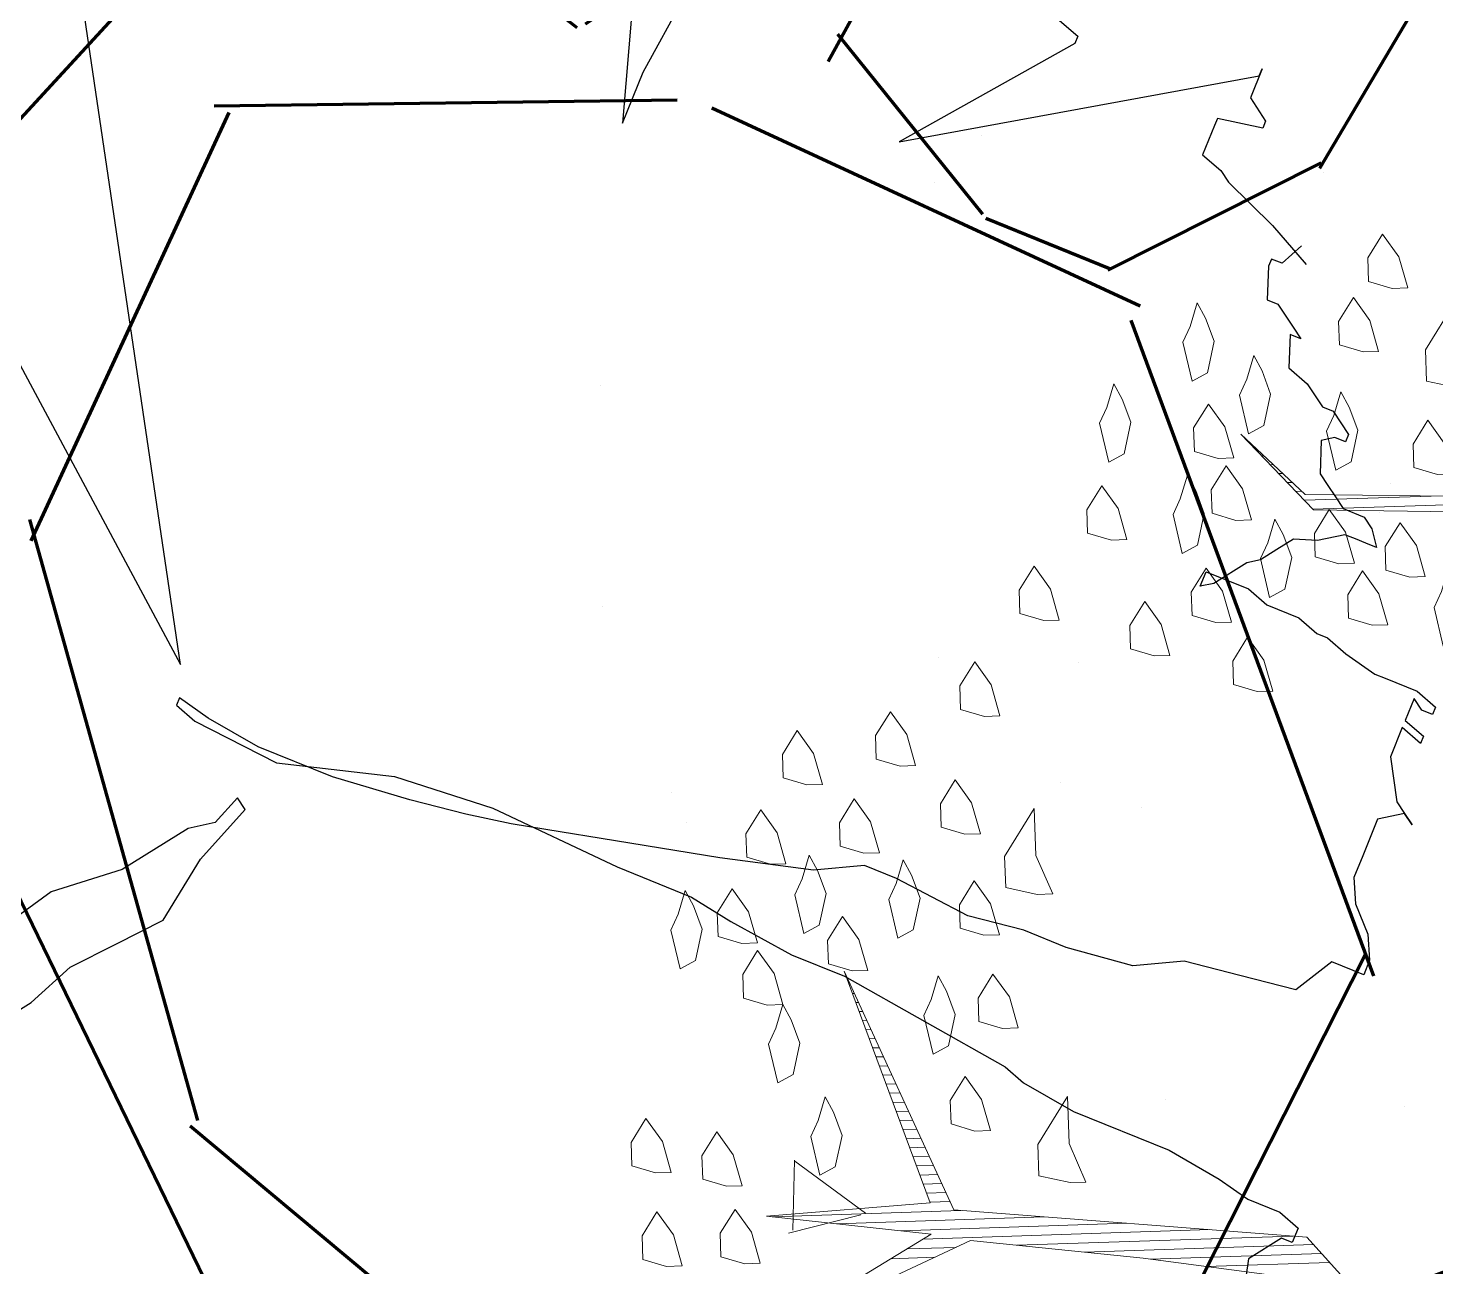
# Model space of a CAD drawing. Header units: millimetres. Extents: x 111 to 1506, y 14 to 566.
# Drawn here: x 218.867 to 219.933, y 114.524 to 115.462 of the extents above; entities that cross this region are included whole.
import ezdxf

# ---------------------------------------------------------------- set-up
doc = ezdxf.new("R2010")
doc.units = ezdxf.units.MM
doc.layers.add('ARBOLES', color=78, linetype='Continuous', lineweight=5)
doc.layers.add('GRASS', color=56, linetype='Continuous', lineweight=0)
doc.layers.add('fer', color=8, linetype='Continuous')

# ---------------------------------------------------------------- blocks, each defined once
blk = doc.blocks.new('*X16')
at = {"color": 0}
for p, q in [((16.98515674572054, 17.68), (16.98558159729268, 17.68)), ((16.99415657749152, 17.67), (16.99558141037155, 17.67)), ((17.00315640926251, 17.66), (17.00558122345042, 17.66)), ((17.01215624103349, 17.65), (17.0155810365293, 17.65)), ((17.02115607280448, 17.64), (17.02558084960817, 17.64)), ((17.03015590457546, 17.63), (17.03558066268704, 17.63)), ((17.03915573634644, 17.62), (17.04558047576591, 17.62)), ((17.04815556811743, 17.61), (17.18611258672665, 17.61)), ((17.05715539988841, 17.6), (17.34441476372644, 17.6)), ((16.53211684007416, 17.11), (16.53250178836329, 17.11)), ((16.53545011110045, 17.1), (16.53669525836411, 17.1)), ((16.53878338212674, 17.09), (16.54088872836492, 17.09)), ((16.54211665315303, 17.08), (16.54508219836574, 17.08)), ((16.54544992417932, 17.07), (16.54927566836656, 17.07)), ((16.54878319520561, 17.06), (16.55346913836738, 17.06)), ((16.5521164662319, 17.05), (16.55766260836819, 17.05)), ((16.5554497372582, 17.04), (16.56185607836901, 17.04)), ((16.55878300828448, 17.03), (16.56604954836983, 17.03)), ((16.56211627931077, 17.02), (16.57024301837064, 17.02)), ((16.56544955033707, 17.01), (16.57443648837146, 17.01)), ((16.56878282136335, 17), (16.57862995837228, 17)), ((16.57211609238964, 16.99), (16.58282342837309, 16.99)), ((16.57544936341594, 16.98), (16.58701689837391, 16.98)), ((16.57878263444223, 16.97), (16.59121036837473, 16.97)), ((16.58211590546852, 16.96), (16.59540383837554, 16.96)), ((16.58544917649481, 16.95), (16.59959730837636, 16.95)), ((16.58878244752109, 16.94), (16.60379077837718, 16.94)), ((16.59211571854739, 16.93), (16.607984248378, 16.93)), ((16.59544898957368, 16.92), (16.61217771837881, 16.92)), ((16.59878226059997, 16.91), (16.61637118837963, 16.91)), ((16.60211553162626, 16.9), (16.62056465838045, 16.9)), ((16.60544880265255, 16.89), (16.62475812838126, 16.89)), ((16.60878207367884, 16.88), (16.62895159838208, 16.88)), ((16.61211534470513, 16.87), (16.6331450683829, 16.87)), ((16.61544861573142, 16.86), (16.63733853838371, 16.86)), ((16.44302188123667, 16.85), (16.64881313712697, 16.85)), ((16.51302057278878, 16.84), (16.73881145483683, 16.84)), ((16.58301926434086, 16.83), (16.82880977254665, 16.83)), ((16.58853140800541, 16.81), (16.64224241233268, 16.81)), ((16.60622338499111, 16.82), (16.91880809025651, 16.82)), ((16.70828617259745, 16.81), (17.00880640796636, 16.81)), ((16.57083943101972, 16.8), (16.61890951514865, 16.8)), ((16.78161813517583, 16.8), (17.03089946829199, 16.8)), ((16.8531901371519, 16.79), (17.0393608485895, 16.79)), ((16.91318901562512, 16.78), (17.047822228887, 16.78))]:
    blk.add_line(p, q, dxfattribs=at)
blk = doc.blocks.new('E1E')
at = {"layer": 'ARBOLES', "ltscale": 0.2}
for p, q in [((96.78254370395635, 58.49458400585972), (96.72783416629368, 58.4545935578224)), ((96.80251741810768, 58.43103546995921), (96.77995417640331, 58.49070236014931)), ((96.80186923806689, 58.43172278558852), (96.72459673951076, 58.45139878143282)), ((96.51043459591988, 58.25308733499712), (96.51043459591988, 58.25308733499712)), ((97.00958976368014, 58.18303610135143), (97.00958976368014, 58.18303610135143)), ((96.306264850295, 58.17706704225002), (96.306264850295, 58.17706704225002)), ((97.03201954071315, 58.16249022275364), (97.03201954071315, 58.16249022275364)), ((97.15457562237286, 58.0293402505511), (97.15457562237286, 58.0293402505511)), ((96.63062056546087, 58.01452995844754), (96.63062056546087, 58.01452995844754)), ((96.70753499190077, 58.02057577467239), (96.70753499190077, 58.02057577467239)), ((96.85353865605036, 57.95704455970865), (96.85353865605036, 57.95704455970865)), ((96.73290300122328, 57.91330490968679), (96.73290300122328, 57.91330490968679)), ((97.23205816898363, 57.8432536760411), (97.23205816898363, 57.8432536760411)), ((96.53083322541276, 57.68372026982188), (96.53083322541276, 57.68372026982188)), ((96.53090953731585, 57.65532159791864), (96.53090953731585, 57.65532159791864)), ((97.01894446700287, 57.55764712157661), (97.01894446700287, 57.55764712157661)), ((96.99552995423464, 57.50208050068003), (96.99552995423464, 57.50208050068003)), ((96.69445991819013, 57.41573267349536), (96.69445991819013, 57.41573267349536))]:
    blk.add_line(p, q, dxfattribs=at)
for points in [[(96.45337999193322, 57.63677737992388), (96.59936278706213, 57.69398812165348), (96.67456373432914, 57.66512467145052), (96.58706648723198, 57.70410011149003), (96.4475876290898, 57.64978549704647)], [(96.13617329898493, 58.45415334667818), (96.23454369762548, 58.37325742798514), (96.34373736296122, 58.3205620668338), (96.65089543447088, 58.41836750189479), (96.82522823937035, 58.25439134121204), (96.67330342685267, 58.42055182519135), (96.80698992215157, 58.48787455675749), (96.66171870116585, 58.4465680594365), (96.77365889337779, 58.59773174830995), (96.6263028348107, 58.43859148156814), (96.47452767683836, 58.39438885696114), (96.34876826681278, 58.3617707414981), (96.25115932716395, 58.38844986840427), (96.39561920430927, 58.55409419370748), (96.67447715089683, 58.80296549498523), (96.39343459703099, 58.57650249667726), (96.2366784200555, 58.42097016121072), (96.12819632886308, 58.48956976677065)]]:
    blk.add_lwpolyline(points, dxfattribs=at)
for points in [[(96.87416401444823, 58.5645485628425), (96.89657200683013, 58.56673288613904), (96.90526055109517, 58.54722071045516), (96.90094122138686, 58.52191628019936), (96.87924480314841, 58.53563620131129), (96.86115614047495, 58.55875630827043)], [(96.80912464458143, 58.53558728998296), (96.83153263696312, 58.53777161327961), (96.84022118122827, 58.51825943759575), (96.83590185151995, 58.49295500733994), (96.8142054332814, 58.50667492845189), (96.79611677060795, 58.52979503541125)], [(96.91542212849531, 58.4893959873929), (96.93783012087708, 58.49158031068945), (96.94651866514226, 58.4720681350056), (96.94219933543394, 58.44676370474978), (96.92050291719542, 58.46048362586185), (96.90241425452193, 58.48360373282109)], [(96.85109433277164, 58.47633895894209), (96.87350232515352, 58.47852328223863), (96.88219086941858, 58.45901110655465), (96.87787153971027, 58.43370667629897), (96.85617512147171, 58.44742659741091), (96.83808645879836, 58.47054670437005)], [(96.79621654030501, 58.38955296302031), (96.79692811444824, 58.4054572074289), (96.775943270353, 58.43508137294945), (96.76583157780139, 58.42278505981625), (96.77091236650148, 58.39387269828517), (96.78610484775326, 58.3772566498872), (96.79840114758332, 58.36714466005064)], [(96.56202492393551, 58.35541341692174), (96.59093685330394, 58.3604938675043), (96.60252157899087, 58.33447763325903), (96.59388291957424, 58.28386877274765), (96.57650583104387, 58.32289312411539), (96.54901704996216, 58.34962116234992)], [(96.86349040229872, 58.32598489671458), (96.86420197644208, 58.34188914112319), (96.84321713234687, 58.37151330664362), (96.83310543979513, 58.3592169935105), (96.8381862284952, 58.33030463197944), (96.85337870974712, 58.31368858358136), (96.86567500957715, 58.30357659374481)], [(96.66034543772768, 58.34463853442415), (96.68275343010956, 58.3468228577206), (96.69144197437453, 58.32731068203672), (96.68712264466619, 58.30200625178104), (96.66542622642777, 58.31572617289298), (96.64733756375419, 58.33884627985224)], [(96.87868288355041, 58.30936884831674), (96.9010908759323, 58.31155317161317), (96.90977942019748, 58.2920409959293), (96.90546009048904, 58.26673656567372), (96.8837636722506, 58.28045648678567), (96.86567500957715, 58.30357659374481)], [(96.9849803674644, 58.26317754572669), (96.98569194160773, 58.27908179013518), (96.96470709751264, 58.30870595565572), (96.9545954049609, 58.2964096425225), (96.95967619366108, 58.26749728099144), (96.97486867491277, 58.25088123259336), (96.9871649747428, 58.24076924275678)], [(96.74210020682999, 58.24855017531188), (96.74281178097333, 58.26445441972047), (96.72182693687813, 58.29407858524091), (96.71171524432638, 58.28178227210768), (96.71679603302657, 58.25286991057662), (96.73198851427829, 58.23625386217866), (96.7442848141083, 58.22614187234198)], [(96.92136414588406, 58.26602476168424), (96.94377213826593, 58.2682090849808), (96.952460682531, 58.24869690929692), (96.94814135282269, 58.22339247904112), (96.92644493458424, 58.23711240015307), (96.9083562719108, 58.26023250711232)], [(96.67198004826305, 58.24850126398353), (96.69438804064468, 58.25068558728007), (96.70307658490984, 58.2311734115962), (96.69875725520151, 58.20586898134052), (96.67706083696308, 58.21958890245245), (96.65897217428954, 58.2427090094117)], [(96.81872430238373, 58.25149521392614), (96.84113229476549, 58.25367953722279), (96.84982083903051, 58.2341673615388), (96.8455015093222, 58.20886293128312), (96.82380509108377, 58.22258285239495), (96.80571642841032, 58.24570295935433)], [(96.89250210136416, 58.19082327490632), (96.89321367550751, 58.20672751931493), (96.8722288314122, 58.23635168483535), (96.86211713886057, 58.22405537170214), (96.86719792756064, 58.19514301017117), (96.88239040881255, 58.1785269617731), (96.8946867086426, 58.16841497193654)], [(96.81155867610224, 58.16257380603627), (96.81227025024548, 58.17847805044486), (96.79128540615027, 58.2081022159653), (96.78117371359863, 58.19580590283218), (96.78625450229872, 58.16689354130101), (96.80144698355042, 58.15027749290315), (96.81374328338043, 58.1401655030666)], [(96.92431021215431, 58.18939966692759), (96.94671820453614, 58.19158399022414), (96.95540674880115, 58.17207181454027), (96.95108741909284, 58.14676738428447), (96.9293910008544, 58.1604873053964), (96.91130233818096, 58.18360741235567)], [(96.71974209929665, 58.17624481581997), (96.74215009167841, 58.17842913911651), (96.75083863594357, 58.15891696343264), (96.74651930623524, 58.13361253317684), (96.7248228879968, 58.14733245428879), (96.70673422532325, 58.17045256124803)], [(96.84915914973585, 58.14814208093484), (96.87156714211748, 58.15032640423151), (96.88025568638254, 58.13081422854764), (96.8759363566743, 58.10550979829185), (96.8542399384359, 58.11922971940377), (96.8361512757623, 58.14234982636303)], [(96.6886954474982, 58.12345163201193), (96.71760737686684, 58.1285320825944), (96.72919210255344, 58.10251584834922), (96.72055344313699, 58.05190698783762), (96.70317635460678, 58.09093133920548), (96.67568757352494, 58.11765937744001)], [(96.92075234143776, 58.10987844488503), (96.94316033381966, 58.11206276818136), (96.95184887808472, 58.09255059249749), (96.94752954837641, 58.06724616224191), (96.92583313013796, 58.08096608335386), (96.90774446746437, 58.104086190313)], [(96.77040033175207, 58.09748430909512), (96.79280832413387, 58.09966863239155), (96.80149686839891, 58.08015645670779), (96.79717753869059, 58.054852026452), (96.77548112045216, 58.06857194756405), (96.75739245777862, 58.09169205452319)], [(96.8484974604409, 58.06211680033088), (96.87090545282264, 58.06430112362754), (96.87959399708772, 58.04478894794367), (96.8752746673794, 58.01948451768786), (96.85357824914095, 58.03320443879993), (96.8354895864674, 58.05632454575918)], [(96.79433124211748, 57.99123504881781), (96.81673923449912, 57.99341937211447), (96.82542777876431, 57.9739071964305), (96.821108449056, 57.94860276617491), (96.79941203081756, 57.96232268728674), (96.78132336814409, 57.985442794246)], [(96.7770539232842, 57.89001732779484), (96.79946191566594, 57.8922016510914), (96.80815045993099, 57.87268947540763), (96.80383113022268, 57.84738504515182), (96.78213471198423, 57.86110496626377), (96.7640460493109, 57.88422507322303)], [(96.57248581042658, 57.8768624766872), (96.59489380280836, 57.87904679998386), (96.60358234707343, 57.85953462429988), (96.5992630173652, 57.8342301940442), (96.57756659912664, 57.84795011515625), (96.5594779364532, 57.87107022211539)], [(96.67151789836208, 57.881991838598), (96.69392589074384, 57.88417616189467), (96.702614435009, 57.86466398621069), (96.69829510530069, 57.83935955595489), (96.67659868706215, 57.85307947706705), (96.65851002438869, 57.87619958402618)], [(96.63107112815523, 57.83280658606535), (96.65347912053714, 57.8349909093619), (96.66216766480207, 57.81547873367803), (96.65784833509387, 57.79017430342222), (96.63615191685543, 57.80389422453429), (96.61806325418188, 57.82701433149342)], [(96.74748030462095, 57.79891159660853), (96.76988829700274, 57.80109591990497), (96.77857684126768, 57.78158374422109), (96.77425751155948, 57.75627931396529), (96.75256109332106, 57.76999923507735), (96.73447243064759, 57.7931193420366)], [(96.4980962069997, 57.78138809890781), (96.52050419938149, 57.78357242220436), (96.52919274364665, 57.76406024652048), (96.52487341393831, 57.73875581626469), (96.50317699569979, 57.75247573737673), (96.48508833302631, 57.77559584433588)], [(96.61450538346543, 57.74749310945098), (96.61521695760864, 57.76339735385936), (96.59423211351343, 57.7930215193799), (96.5841204209618, 57.78072520624668), (96.58920120966188, 57.7518128447156), (96.6043936909137, 57.73519679631764), (96.61668999074371, 57.72508480648109)], [(96.70342577884917, 57.74032615822846), (96.70413735299249, 57.75623040263707), (96.68315250889731, 57.7858545681576), (96.67304081634569, 57.77355825502438), (96.67812160504573, 57.74464589349332), (96.69331408629743, 57.72802984509535), (96.70561038612759, 57.71791785525879)], [(96.45114549980623, 57.72930671908914), (96.45185707394958, 57.74521096349762), (96.43087222985442, 57.77483512901806), (96.42076053730278, 57.76253881588495), (96.42584132600284, 57.73362645435389), (96.44103380725454, 57.71701040595603), (96.45333010708455, 57.70689841611936)], [(96.54728140631998, 57.74094013956122), (96.56968939870188, 57.74312446285778), (96.57837794296692, 57.72361228717379), (96.57405861325859, 57.69830785691811), (96.55236219502017, 57.71202777803015), (96.53427353234673, 57.7351478849893)], [(96.64920967567734, 57.73956544291063), (96.671617668059, 57.74174976620728), (96.68030621232418, 57.72223759052353), (96.67598688261585, 57.69693316026773), (96.65429046437728, 57.71065308137979), (96.63620180170383, 57.73377318833893)], [(96.79671538878976, 57.68834260106659), (96.797426962933, 57.70424684547497), (96.77644211883788, 57.73387101099561), (96.76633042628616, 57.72157469786252), (96.77141121498623, 57.69266233633135), (96.78660369623813, 57.67604628793337), (96.79889999606822, 57.6659342980967)], [(96.48295361059645, 57.72788311111029), (96.50536160297821, 57.73006743440695), (96.51405014724324, 57.71055525872297), (96.50973081753493, 57.68525082846718), (96.4880343992965, 57.69897074957912), (96.46994573662305, 57.72209085653837)], [(96.68538700102422, 57.69332522899235), (96.70779499340587, 57.6955095522889), (96.71648353767107, 57.67599737660503), (96.71216420796276, 57.65069294634923), (96.69046778972431, 57.66441286746128), (96.67237912705076, 57.68753297442042)], [(96.60230885333219, 57.61736302689671), (96.60302042747564, 57.63326727130531), (96.58203558338043, 57.66289143682575), (96.5719238908288, 57.65059512369253), (96.57700467952864, 57.62168276216157), (96.59219716078056, 57.60506671376361), (96.60449346061061, 57.59495472392704)], [(96.6883330672943, 57.61670013423571), (96.68904464143765, 57.6326043786443), (96.66805979734241, 57.66222854416473), (96.6579481047908, 57.64993223103151), (96.66302889349086, 57.62101986950044), (96.67822137474268, 57.60440382110236), (96.69051767457272, 57.59429183126581)], [(96.49458822113165, 57.63174584066979), (96.51699621351341, 57.63393016396644), (96.52568475777859, 57.61441798828245), (96.52136542807028, 57.58911355802665), (96.49966900983185, 57.6028334791386), (96.48158034715829, 57.62595358609785)], [(96.75413389615306, 57.59144461530825), (96.7548454702964, 57.60734885971685), (96.73386062620115, 57.63697302523728), (96.72374893364956, 57.62467671210417), (96.72882972234964, 57.595764350573), (96.7440222036013, 57.57914830217514), (96.75631850343149, 57.56903631233836)], [(96.50693440581031, 57.55151281463775), (96.53584633517872, 57.5565932652202), (96.54743106086543, 57.53057703097515), (96.5387924014489, 57.47996817046354), (96.52141531291879, 57.51899252183129), (96.49392653183685, 57.54572056006582)], [(96.59946255675906, 57.55374604926264), (96.62187054914072, 57.55593037255918), (96.63055909340592, 57.53641819687543), (96.62623976369758, 57.51111376661964), (96.60454334545913, 57.52483368773146), (96.58645468278557, 57.54795379469083)], [(96.59661626018581, 57.49012907162857), (96.6190242525676, 57.49231339492512), (96.62771279683265, 57.47280121924124), (96.62339346712444, 57.44749678898557), (96.60169704888601, 57.4612167100975), (96.58360838621245, 57.48433681705676)]]:
    blk.add_lwpolyline(points, close=True, dxfattribs=at)
at = {"layer": 'ARBOLES', "ltscale": 0.2, "xscale": 0.8372139817761642, "yscale": 0.8372139817761642, "zscale": 0.8372139817761642, "rotation": 204.0028523145856}
blk.add_blockref('*X16', (103.6395475192941, 76.97354757922794), dxfattribs=at)
blk = doc.blocks.new('tr')
at = {"layer": 'fer', "color": 97}
for p, q in [((1378.764797590307, 206.7174041162257), (1378.770748690333, 206.7347355993738)), ((1378.764797590307, 206.7174041162257), (1378.770748690333, 206.7347355993738)), ((1378.770748690333, 206.7347355993738), (1378.78265089038, 206.7347355993738)), ((1378.770748690333, 206.7347355993738), (1378.770748690333, 206.7347355993738)), ((1378.770748690333, 206.7347355993738), (1378.78265089038, 206.7347355993738)), ((1378.770748690333, 206.7347355993738), (1378.770748690333, 206.7347355993738)), ((1378.78265089038, 206.7347355993738), (1378.78265089038, 206.7260698577998)), ((1378.78265089038, 206.7347355993738), (1378.78265089038, 206.7260698577998)), ((1378.78265089038, 206.7260698577998), (1378.806455290482, 206.7087383746516)), ((1378.78265089038, 206.7260698577998), (1378.78265089038, 206.7260698577998)), ((1378.78265089038, 206.7260698577998), (1378.806455290482, 206.7087383746516)), ((1378.78265089038, 206.7260698577998), (1378.78265089038, 206.7260698577998)), ((1378.764797590307, 206.6914068915107), (1378.764797590307, 206.7174041162257)), ((1378.764797590307, 206.6914068915107), (1378.764797590307, 206.7174041162257)), ((1378.806455290482, 206.7087383746516), (1378.84216189063, 206.7174041162257)), ((1378.806455290482, 206.7087383746516), (1378.84216189063, 206.7174041162257)), ((1378.544606889389, 206.7000726330848), (1378.562460189465, 206.7087383746516)), ((1378.544606889389, 206.7000726330848), (1378.562460189465, 206.7087383746516)), ((1378.562460189465, 206.7087383746516), (1378.574362389512, 206.7087383746516)), ((1378.562460189465, 206.7087383746516), (1378.562460189465, 206.7087383746516)), ((1378.562460189465, 206.7087383746516), (1378.574362389512, 206.7087383746516)), ((1378.562460189465, 206.7087383746516), (1378.562460189465, 206.7087383746516)), ((1378.574362389512, 206.7087383746516), (1378.574362389512, 206.6827411499366)), ((1378.574362389512, 206.7087383746516), (1378.574362389512, 206.7087383746516)), ((1378.574362389512, 206.7087383746516), (1378.574362389512, 206.6827411499366)), ((1378.574362389512, 206.7087383746516), (1378.574362389512, 206.7087383746516)), ((1378.443438188968, 206.6827411499366), (1378.449389288993, 206.6914068915107)), ((1378.443438188968, 206.6827411499366), (1378.449389288993, 206.6914068915107)), ((1378.455340389019, 206.7000726330848), (1378.449389288993, 206.6914068915107)), ((1378.449389288993, 206.6914068915107), (1378.455340389019, 206.7000726330848)), ((1378.455340389019, 206.7000726330848), (1378.449389288993, 206.6914068915107)), ((1378.449389288993, 206.6914068915107), (1378.455340389019, 206.7000726330848)), ((1378.449389288993, 206.6914068915107), (1378.46129148904, 206.6740754083626)), ((1378.449389288993, 206.6914068915107), (1378.46129148904, 206.6740754083626)), ((1378.526753589316, 206.6827411499366), (1378.544606889389, 206.7000726330848)), ((1378.526753589316, 206.6827411499366), (1378.544606889389, 206.7000726330848)), ((1378.544606889389, 206.7000726330848), (1378.544606889389, 206.7000726330848)), ((1378.544606889389, 206.7000726330848), (1378.544606889389, 206.7000726330848)), ((1378.758846490282, 206.6654096667885), (1378.764797590307, 206.6914068915107)), ((1378.758846490282, 206.6654096667885), (1378.764797590307, 206.6914068915107)), ((1378.360122788619, 206.6654096667885), (1378.366073888645, 206.6827411499366)), ((1378.360122788619, 206.6654096667885), (1378.366073888645, 206.6827411499366)), ((1378.366073888645, 206.6827411499366), (1378.37202498867, 206.6827411499366)), ((1378.366073888645, 206.6827411499366), (1378.37202498867, 206.6827411499366)), ((1378.37202498867, 206.6827411499366), (1378.37202498867, 206.6740754083626)), ((1378.37202498867, 206.6827411499366), (1378.37202498867, 206.6740754083626)), ((1378.383927188721, 206.6654096667885), (1378.389878288743, 206.6827411499366)), ((1378.383927188721, 206.6654096667885), (1378.389878288743, 206.6827411499366)), ((1378.395829388768, 206.6827411499366), (1378.389878288743, 206.6654096667885)), ((1378.389878288743, 206.6827411499366), (1378.395829388768, 206.6827411499366)), ((1378.395829388768, 206.6827411499366), (1378.389878288743, 206.6654096667885)), ((1378.389878288743, 206.6827411499366), (1378.395829388768, 206.6827411499366)), ((1378.413682688844, 206.6654096667885), (1378.443438188968, 206.6827411499366)), ((1378.413682688844, 206.6654096667885), (1378.443438188968, 206.6827411499366)), ((1378.50890028924, 206.6740754083626), (1378.526753589316, 206.6827411499366)), ((1378.50890028924, 206.6740754083626), (1378.526753589316, 206.6827411499366)), ((1378.574362389512, 206.6827411499366), (1378.604117889636, 206.6654096667885)), ((1378.574362389512, 206.6827411499366), (1378.604117889636, 206.6654096667885)), ((1378.37202498867, 206.6740754083626), (1378.366073888645, 206.6654096667885)), ((1378.37202498867, 206.6740754083626), (1378.366073888645, 206.6654096667885)), ((1378.46129148904, 206.6740754083626), (1378.491046989167, 206.6740754083626)), ((1378.46129148904, 206.6740754083626), (1378.491046989167, 206.6740754083626)), ((1378.491046989167, 206.6740754083626), (1378.50890028924, 206.6740754083626)), ((1378.491046989167, 206.6740754083626), (1378.50890028924, 206.6740754083626)), ((1378.360122788619, 206.6394124420735), (1378.360122788619, 206.6654096667885)), ((1378.360122788619, 206.6394124420735), (1378.360122788619, 206.6654096667885)), ((1378.366073888645, 206.6654096667885), (1378.37202498867, 206.6654096667885)), ((1378.366073888645, 206.6654096667885), (1378.37202498867, 206.6654096667885)), ((1378.37202498867, 206.6654096667885), (1378.383927188721, 206.6654096667885)), ((1378.37202498867, 206.6654096667885), (1378.383927188721, 206.6654096667885)), ((1378.389878288743, 206.6654096667885), (1378.413682688844, 206.6654096667885)), ((1378.389878288743, 206.6654096667885), (1378.413682688844, 206.6654096667885)), ((1378.604117889636, 206.6654096667885), (1378.610068989661, 206.6220809589254)), ((1378.604117889636, 206.6654096667885), (1378.610068989661, 206.6220809589254)), ((1378.752895390257, 206.6220809589254), (1378.758846490282, 206.6654096667885)), ((1378.752895390257, 206.6220809589254), (1378.758846490282, 206.6654096667885)), ((1378.360122788619, 206.6307467004995), (1378.360122788619, 206.6394124420735)), ((1378.360122788619, 206.6307467004995), (1378.360122788619, 206.6394124420735)), ((1378.354171688594, 206.6047494757772), (1378.360122788619, 206.6307467004995)), ((1378.354171688594, 206.6047494757772), (1378.360122788619, 206.6307467004995)), ((1378.610068989661, 206.6220809589254), (1378.616020089687, 206.5787522510623)), ((1378.610068989661, 206.6220809589254), (1378.616020089687, 206.5787522510623)), ((1378.752895390257, 206.544089284766), (1378.752895390257, 206.6220809589254)), ((1378.752895390257, 206.544089284766), (1378.752895390257, 206.6220809589254)), ((1378.258954088198, 206.5874179926363), (1378.270856288249, 206.5960837342031)), ((1378.258954088198, 206.5874179926363), (1378.270856288249, 206.5960837342031)), ((1378.270856288249, 206.5960837342031), (1378.270856288249, 206.5874179926363)), ((1378.270856288249, 206.5960837342031), (1378.270856288249, 206.5874179926363)), ((1378.348220588572, 206.5874179926363), (1378.354171688594, 206.6047494757772)), ((1378.348220588572, 206.5874179926363), (1378.354171688594, 206.6047494757772)), ((1378.253002988173, 206.5787522510623), (1378.258954088198, 206.5874179926363)), ((1378.253002988173, 206.5787522510623), (1378.258954088198, 206.5874179926363)), ((1378.258954088198, 206.5874179926363), (1378.258954088198, 206.5874179926363)), ((1378.258954088198, 206.5874179926363), (1378.258954088198, 206.5874179926363)), ((1378.270856288249, 206.5874179926363), (1378.270856288249, 206.5787522510623)), ((1378.270856288249, 206.5874179926363), (1378.270856288249, 206.5787522510623)), ((1378.348220588572, 206.5787522510623), (1378.348220588572, 206.5874179926363)), ((1378.348220588572, 206.5787522510623), (1378.348220588572, 206.5874179926363)), ((1378.253002988173, 206.5614207679141), (1378.253002988173, 206.5787522510623)), ((1378.253002988173, 206.5614207679141), (1378.253002988173, 206.5787522510623)), ((1378.270856288249, 206.5787522510623), (1378.270856288249, 206.5700865094882)), ((1378.270856288249, 206.5787522510623), (1378.270856288249, 206.5787522510623)), ((1378.270856288249, 206.5787522510623), (1378.270856288249, 206.5700865094882)), ((1378.270856288249, 206.5787522510623), (1378.270856288249, 206.5787522510623)), ((1378.342269488547, 206.5614207679141), (1378.348220588572, 206.5787522510623)), ((1378.342269488547, 206.5614207679141), (1378.348220588572, 206.5787522510623)), ((1378.616020089687, 206.5787522510623), (1378.633873389763, 206.544089284766)), ((1378.616020089687, 206.5787522510623), (1378.633873389763, 206.544089284766)), ((1378.270856288249, 206.5700865094882), (1378.282758488296, 206.55275502634)), ((1378.270856288249, 206.5700865094882), (1378.282758488296, 206.55275502634)), ((1378.241100788126, 206.544089284766), (1378.247051888147, 206.55275502634)), ((1378.241100788126, 206.544089284766), (1378.247051888147, 206.55275502634)), ((1378.247051888147, 206.55275502634), (1378.253002988173, 206.5614207679141)), ((1378.247051888147, 206.55275502634), (1378.253002988173, 206.5614207679141)), ((1378.282758488296, 206.55275502634), (1378.288709588322, 206.5354235431919)), ((1378.282758488296, 206.55275502634), (1378.288709588322, 206.5354235431919)), ((1378.342269488547, 206.544089284766), (1378.342269488547, 206.5614207679141)), ((1378.342269488547, 206.544089284766), (1378.342269488547, 206.5614207679141)), ((1378.193491987926, 206.5354235431919), (1378.199443087951, 206.544089284766)), ((1378.193491987926, 206.5354235431919), (1378.199443087951, 206.544089284766)), ((1378.199443087951, 206.544089284766), (1378.205394187977, 206.544089284766)), ((1378.199443087951, 206.544089284766), (1378.205394187977, 206.544089284766)), ((1378.205394187977, 206.544089284766), (1378.205394187977, 206.5354235431919)), ((1378.205394187977, 206.544089284766), (1378.205394187977, 206.544089284766)), ((1378.205394187977, 206.544089284766), (1378.205394187977, 206.5354235431919)), ((1378.205394187977, 206.544089284766), (1378.205394187977, 206.544089284766)), ((1378.2351496881, 206.5354235431919), (1378.241100788126, 206.544089284766)), ((1378.2351496881, 206.5354235431919), (1378.241100788126, 206.544089284766)), ((1378.342269488547, 206.544089284766), (1378.342269488547, 206.544089284766)), ((1378.342269488547, 206.5354235431919), (1378.342269488547, 206.544089284766)), ((1378.342269488547, 206.544089284766), (1378.342269488547, 206.544089284766)), ((1378.342269488547, 206.5354235431919), (1378.342269488547, 206.544089284766)), ((1378.633873389763, 206.544089284766), (1378.639824489785, 206.4920948353288)), ((1378.633873389763, 206.544089284766), (1378.639824489785, 206.4920948353288)), ((1378.746944290231, 206.5007605769028), (1378.752895390257, 206.544089284766)), ((1378.746944290231, 206.5007605769028), (1378.752895390257, 206.544089284766)), ((1378.1875408879, 206.5267578016251), (1378.193491987926, 206.5354235431919)), ((1378.1875408879, 206.5267578016251), (1378.193491987926, 206.5354235431919)), ((1378.205394187977, 206.5354235431919), (1378.211345287998, 206.5267578016251)), ((1378.205394187977, 206.5354235431919), (1378.205394187977, 206.5354235431919)), ((1378.205394187977, 206.5354235431919), (1378.211345287998, 206.5267578016251)), ((1378.205394187977, 206.5354235431919), (1378.205394187977, 206.5354235431919)), ((1378.211345287998, 206.5267578016251), (1378.2351496881, 206.5354235431919)), ((1378.211345287998, 206.5267578016251), (1378.2351496881, 206.5354235431919)), ((1378.2351496881, 206.5354235431919), (1378.2351496881, 206.5354235431919)), ((1378.2351496881, 206.5354235431919), (1378.2351496881, 206.5354235431919)), ((1378.288709588322, 206.5354235431919), (1378.300611788372, 206.5267578016251)), ((1378.288709588322, 206.5354235431919), (1378.300611788372, 206.5267578016251)), ((1378.336318388521, 206.518092060051), (1378.342269488547, 206.5354235431919)), ((1378.336318388521, 206.518092060051), (1378.342269488547, 206.5354235431919)), ((1378.1875408879, 206.518092060051), (1378.1875408879, 206.5267578016251)), ((1378.1875408879, 206.518092060051), (1378.1875408879, 206.5267578016251)), ((1378.300611788372, 206.5267578016251), (1378.312513988423, 206.518092060051)), ((1378.300611788372, 206.5267578016251), (1378.312513988423, 206.518092060051)), ((1378.17563868785, 206.5007605769028), (1378.1875408879, 206.518092060051)), ((1378.17563868785, 206.5007605769028), (1378.1875408879, 206.518092060051)), ((1378.312513988423, 206.518092060051), (1378.318465088445, 206.5094263184769)), ((1378.312513988423, 206.518092060051), (1378.318465088445, 206.5094263184769)), ((1378.318465088445, 206.5094263184769), (1378.342269488547, 206.4920948353288)), ((1378.318465088445, 206.5094263184769), (1378.342269488547, 206.4920948353288)), ((1378.336318388521, 206.4834290937547), (1378.336318388521, 206.518092060051)), ((1378.336318388521, 206.4834290937547), (1378.336318388521, 206.518092060051)), ((1378.169687587828, 206.4834290937547), (1378.17563868785, 206.5007605769028)), ((1378.169687587828, 206.4834290937547), (1378.17563868785, 206.5007605769028)), ((1378.740993190209, 206.4834290937547), (1378.746944290231, 206.5007605769028)), ((1378.740993190209, 206.4834290937547), (1378.746944290231, 206.5007605769028)), ((1378.342269488547, 206.4920948353288), (1378.348220588572, 206.4834290937547)), ((1378.342269488547, 206.4920948353288), (1378.348220588572, 206.4834290937547)), ((1378.639824489785, 206.4920948353288), (1378.639824489785, 206.4574318690397)), ((1378.639824489785, 206.4920948353288), (1378.639824489785, 206.4574318690397)), ((1378.139932087701, 206.4747633521879), (1378.145883187726, 206.4834290937547)), ((1378.139932087701, 206.4747633521879), (1378.145883187726, 206.4834290937547)), ((1378.145883187726, 206.4747633521879), (1378.169687587828, 206.4834290937547)), ((1378.145883187726, 206.4834290937547), (1378.145883187726, 206.4747633521879)), ((1378.145883187726, 206.4747633521879), (1378.169687587828, 206.4834290937547)), ((1378.145883187726, 206.4834290937547), (1378.145883187726, 206.4747633521879)), ((1378.336318388521, 206.4834290937547), (1378.336318388521, 206.4834290937547)), ((1378.348220588572, 206.4834290937547), (1378.336318388521, 206.4834290937547)), ((1378.336318388521, 206.4834290937547), (1378.336318388521, 206.4834290937547)), ((1378.348220588572, 206.4834290937547), (1378.336318388521, 206.4834290937547)), ((1378.723139890133, 206.3447772285913), (1378.740993190209, 206.4834290937547)), ((1378.723139890133, 206.3447772285913), (1378.740993190209, 206.4834290937547)), ((1378.128029887654, 206.4574318690397), (1378.139932087701, 206.4747633521879)), ((1378.128029887654, 206.4574318690397), (1378.139932087701, 206.4747633521879)), ((1378.139932087701, 206.4747633521879), (1378.139932087701, 206.4747633521879)), ((1378.139932087701, 206.4747633521879), (1378.139932087701, 206.4747633521879)), ((1378.074469987429, 206.4314346443248), (1378.092323287505, 206.4660976106138)), ((1378.074469987429, 206.4314346443248), (1378.092323287505, 206.4660976106138)), ((1378.080421087454, 206.4574318690397), (1378.09827438753, 206.4487661274657)), ((1378.080421087454, 206.4574318690397), (1378.09827438753, 206.4487661274657)), ((1378.128029887654, 206.4574318690397), (1378.128029887654, 206.4574318690397)), ((1378.128029887654, 206.4574318690397), (1378.128029887654, 206.4574318690397)), ((1378.128029887654, 206.4574318690397), (1378.128029887654, 206.4574318690397)), ((1378.128029887654, 206.4487661274657), (1378.128029887654, 206.4574318690397)), ((1378.128029887654, 206.4574318690397), (1378.128029887654, 206.4574318690397)), ((1378.128029887654, 206.4574318690397), (1378.128029887654, 206.4574318690397)), ((1378.128029887654, 206.4574318690397), (1378.128029887654, 206.4574318690397)), ((1378.128029887654, 206.4487661274657), (1378.128029887654, 206.4574318690397)), ((1378.639824489785, 206.4574318690397), (1378.64577558981, 206.4141031611766)), ((1378.639824489785, 206.4574318690397), (1378.64577558981, 206.4141031611766)), ((1378.09827438753, 206.4487661274657), (1378.09827438753, 206.4401003858916)), ((1378.09827438753, 206.4487661274657), (1378.09827438753, 206.4487661274657)), ((1378.09827438753, 206.4487661274657), (1378.09827438753, 206.4401003858916)), ((1378.09827438753, 206.4487661274657), (1378.09827438753, 206.4487661274657)), ((1378.104225487552, 206.4401003858916), (1378.128029887654, 206.4487661274657)), ((1378.104225487552, 206.4401003858916), (1378.128029887654, 206.4487661274657)), ((1378.09827438753, 206.4401003858916), (1378.104225487552, 206.4401003858916)), ((1378.09827438753, 206.4401003858916), (1378.09827438753, 206.4401003858916)), ((1378.09827438753, 206.4401003858916), (1378.104225487552, 206.4401003858916)), ((1378.09827438753, 206.4401003858916), (1378.09827438753, 206.4401003858916)), ((1378.056616687356, 206.3881059364544), (1378.074469987429, 206.4314346443248)), ((1378.056616687356, 206.3881059364544), (1378.074469987429, 206.4314346443248)), ((1378.64577558981, 206.4141031611766), (1378.639824489785, 206.3534429701654)), ((1378.64577558981, 206.4141031611766), (1378.639824489785, 206.3534429701654)), ((1377.991154587084, 206.3794401948803), (1378.003056787131, 206.3967716780285)), ((1377.991154587084, 206.3794401948803), (1378.003056787131, 206.3967716780285)), ((1378.003056787131, 206.3967716780285), (1378.009007887156, 206.3967716780285)), ((1378.003056787131, 206.3967716780285), (1378.009007887156, 206.3967716780285)), ((1378.009007887156, 206.3967716780285), (1378.014958987182, 206.3621087117394)), ((1378.009007887156, 206.3967716780285), (1378.014958987182, 206.3621087117394)), ((1378.050665587331, 206.3794401948803), (1378.056616687356, 206.3881059364544)), ((1378.050665587331, 206.3794401948803), (1378.056616687356, 206.3881059364544)), ((1378.056616687356, 206.3881059364544), (1378.056616687356, 206.3881059364544)), ((1378.056616687356, 206.3881059364544), (1378.056616687356, 206.3881059364544)), ((1377.967350186982, 206.3794401948803), (1377.991154587084, 206.3794401948803)), ((1377.973301287007, 206.3794401948803), (1377.967350186982, 206.3794401948803)), ((1377.967350186982, 206.3794401948803), (1377.991154587084, 206.3794401948803)), ((1377.973301287007, 206.3794401948803), (1377.967350186982, 206.3794401948803)), ((1378.122078787628, 206.1454651724166), (1377.973301287007, 206.3794401948803)), ((1378.122078787628, 206.1454651724166), (1377.973301287007, 206.3794401948803)), ((1378.044714487305, 206.3621087117394), (1378.050665587331, 206.3794401948803)), ((1378.044714487305, 206.3621087117394), (1378.050665587331, 206.3794401948803)), ((1378.014958987182, 206.3621087117394), (1378.020910087207, 206.3621087117394)), ((1378.014958987182, 206.3621087117394), (1378.020910087207, 206.3621087117394)), ((1378.020910087207, 206.3621087117394), (1378.044714487305, 206.3621087117394)), ((1378.020910087207, 206.3621087117394), (1378.044714487305, 206.3621087117394)), ((1378.639824489785, 206.3534429701654), (1378.639824489785, 206.3274457454431)), ((1378.639824489785, 206.3534429701654), (1378.639824489785, 206.3274457454431)), ((1378.723139890133, 206.3014485207282), (1378.723139890133, 206.3447772285913)), ((1378.723139890133, 206.3014485207282), (1378.723139890133, 206.3447772285913)), ((1378.639824489785, 206.3274457454431), (1378.657677789861, 206.2927827791541)), ((1378.639824489785, 206.3274457454431), (1378.657677789861, 206.2927827791541)), ((1378.717188790108, 206.249454071291), (1378.723139890133, 206.3014485207282)), ((1378.717188790108, 206.249454071291), (1378.723139890133, 206.3014485207282)), ((1378.657677789861, 206.2927827791541), (1378.675531089933, 206.2234568465688)), ((1378.657677789861, 206.2927827791541), (1378.675531089933, 206.2234568465688)), ((1378.711237690082, 206.214791105002), (1378.717188790108, 206.249454071291)), ((1378.711237690082, 206.214791105002), (1378.717188790108, 206.249454071291)), ((1377.991154587084, 206.2234568465688), (1377.997105687105, 206.2407883297169)), ((1377.991154587084, 206.2234568465688), (1377.997105687105, 206.2407883297169)), ((1377.997105687105, 206.2407883297169), (1378.003056787131, 206.2407883297169)), ((1377.997105687105, 206.2407883297169), (1378.003056787131, 206.2407883297169)), ((1378.003056787131, 206.2407883297169), (1378.122078787628, 206.1454651724166)), ((1378.003056787131, 206.2407883297169), (1378.122078787628, 206.1454651724166)), ((1378.675531089933, 206.2234568465688), (1378.69338439001, 206.1454651724166)), ((1378.675531089933, 206.2234568465688), (1378.69338439001, 206.1454651724166)), ((1378.711237690082, 206.1541309139907), (1378.711237690082, 206.214791105002)), ((1378.711237690082, 206.1541309139907), (1378.711237690082, 206.214791105002)), ((1378.70528659006, 206.050142015109), (1378.711237690082, 206.1541309139907)), ((1378.70528659006, 206.050142015109), (1378.711237690082, 206.1541309139907)), ((1378.69338439001, 206.1454651724166), (1378.70528659006, 206.0934707229794)), ((1378.69338439001, 206.1454651724166), (1378.70528659006, 206.0934707229794)), ((1378.70528659006, 206.0934707229794), (1378.711237690082, 206.0674734982572)), ((1378.70528659006, 206.0934707229794), (1378.711237690082, 206.0674734982572)), ((1378.711237690082, 206.0674734982572), (1378.717188790108, 206.0328105319682)), ((1378.711237690082, 206.0674734982572), (1378.717188790108, 206.0328105319682)), ((1378.711237690082, 205.9721503409569), (1378.70528659006, 206.050142015109)), ((1378.711237690082, 205.9721503409569), (1378.70528659006, 206.050142015109)), ((1378.717188790108, 206.0328105319682), (1378.723139890133, 205.989481824105)), ((1378.717188790108, 206.0328105319682), (1378.723139890133, 205.989481824105)), ((1378.723139890133, 205.989481824105), (1378.729090990159, 205.9288216330938)), ((1378.723139890133, 205.989481824105), (1378.729090990159, 205.9288216330938)), ((1378.145883187726, 205.9461531162347), (1377.848328186488, 205.980816082531)), ((1378.145883187726, 205.9461531162347), (1377.848328186488, 205.980816082531)), ((1378.735042090184, 205.8854929252234), (1378.711237690082, 205.9721503409569)), ((1378.735042090184, 205.8854929252234), (1378.711237690082, 205.9721503409569)), ((1378.104225487552, 205.9201558915197), (1378.1875408879, 205.9461531162347)), ((1378.104225487552, 205.9201558915197), (1378.1875408879, 205.9461531162347)), ((1378.1875408879, 205.9461531162347), (1378.145883187726, 205.9461531162347)), ((1378.1875408879, 205.9461531162347), (1378.145883187726, 205.9461531162347)), ((1378.729090990159, 205.9288216330938), (1378.729090990159, 205.8681614420825)), ((1378.729090990159, 205.9288216330938), (1378.729090990159, 205.8681614420825)), ((1378.729090990159, 205.8161669926453), (1378.735042090184, 205.8854929252234)), ((1378.729090990159, 205.8161669926453), (1378.735042090184, 205.8854929252234)), ((1378.776699790358, 205.8768271836566), (1378.770748690333, 205.8681614420825)), ((1378.776699790358, 205.8768271836566), (1378.770748690333, 205.8681614420825)), ((1378.824308590554, 205.8594957005084), (1378.776699790358, 205.8768271836566)), ((1378.824308590554, 205.8594957005084), (1378.776699790358, 205.8768271836566)), ((1378.729090990159, 205.8681614420825), (1378.723139890133, 205.8248327342121)), ((1378.729090990159, 205.8681614420825), (1378.723139890133, 205.8248327342121)), ((1378.770748690333, 205.8681614420825), (1378.794553090431, 205.8594957005084)), ((1378.770748690333, 205.8681614420825), (1378.794553090431, 205.8594957005084)), ((1378.794553090431, 205.8594957005084), (1378.806455290482, 205.8421642173603)), ((1378.794553090431, 205.8594957005084), (1378.806455290482, 205.8421642173603)), ((1378.877868490779, 205.8508299589344), (1378.824308590554, 205.8594957005084)), ((1378.877868490779, 205.8508299589344), (1378.824308590554, 205.8594957005084)), ((1378.907623990903, 205.8248327342121), (1378.877868490779, 205.8508299589344)), ((1378.907623990903, 205.8248327342121), (1378.877868490779, 205.8508299589344)), ((1378.806455290482, 205.8421642173603), (1378.854064090678, 205.8075012510712)), ((1378.806455290482, 205.8421642173603), (1378.854064090678, 205.8075012510712)), ((1378.723139890133, 205.8248327342121), (1378.717188790108, 205.7988355094972)), ((1378.723139890133, 205.8248327342121), (1378.717188790108, 205.7988355094972)), ((1378.937379491026, 205.7988355094972), (1378.907623990903, 205.8248327342121)), ((1378.937379491026, 205.7988355094972), (1378.907623990903, 205.8248327342121)), ((1378.723139890133, 205.7988355094972), (1378.729090990159, 205.8161669926453)), ((1378.723139890133, 205.7988355094972), (1378.729090990159, 205.8161669926453)), ((1378.854064090678, 205.8075012510712), (1378.889770690826, 205.7641725432081)), ((1378.854064090678, 205.8075012510712), (1378.889770690826, 205.7641725432081)), ((1378.717188790108, 205.7988355094972), (1378.723139890133, 205.7988355094972)), ((1378.717188790108, 205.7988355094972), (1378.723139890133, 205.7988355094972)), ((1378.973086091175, 205.781504026349), (1378.937379491026, 205.7988355094972)), ((1378.973086091175, 205.781504026349), (1378.937379491026, 205.7988355094972)), ((1378.69338439001, 205.7901697679231), (1377.943545786884, 205.3482169477033)), ((1378.69338439001, 205.7901697679231), (1377.943545786884, 205.3482169477033)), ((1378.383927188721, 205.4175428802887), (1378.69338439001, 205.7901697679231)), ((1378.383927188721, 205.4175428802887), (1378.69338439001, 205.7901697679231)), ((1379.008792691324, 205.7555068016341), (1378.973086091175, 205.781504026349)), ((1379.008792691324, 205.7555068016341), (1378.973086091175, 205.781504026349)), ((1378.889770690826, 205.7641725432081), (1378.931428391001, 205.7381753184859)), ((1378.889770690826, 205.7641725432081), (1378.931428391001, 205.7381753184859))]:
    blk.add_line(p, q, dxfattribs=at)

msp = doc.modelspace()

# ---------------------------------------------------------------- hatches: boundary and pattern name
at = {"layer": 'GRASS', "lineweight": 100, "ltscale": 1000, "true_color": 0x261a0d}
h = msp.add_hatch(dxfattribs=at)
h.set_pattern_fill('GRAVEL', color=28, scale=1.7, angle=-112.0852283208683)
h.set_pattern_definition([(115.9275591831317, (798.2428922540852, 1598.222589561143), (-9.063970477445864, 18.35468439347277), [0.2287111999999999, -22.64244968002528]), (72.8845124071316, (798.1428916656057, 1598.428280791641), (-6.094838201485775, -19.54233730385667), [0.3924755999999998, -38.85507209409096]), (20.42521875713165, (798.2583966782064, 1598.803374902584), (-23.71965007661784, -8.721708562133985), [0.2767395999999996, -27.39725541336946]), (155.1884606851316, (798.1138591055873, 1599.577521458542), (30.86609512533933, -14.35876637157613), [0.3574045999999995, -35.38304867076923]), (180.7484258571317, (797.7894455191998, 1599.727500873687), (22.09903787548946, 0.2062158521636182), [0.3504634999999995, -34.69593431775005]), (245.1884606851316, (797.4390114402189, 1599.722923069766), (14.35876637157613, 30.86609512533933), [0.3574045999999996, -35.38304867076924]), (285.6090121458317, (797.2890320250739, 1599.398509483379), (-7.443358276317301, 26.87017710344271), [0.4726492999999999, -46.79224253315719]), (320.1701000540316, (797.4162082909146, 1598.943291736133), (30.18157129471496, -25.08869773786675), [0.4462295999999997, -44.17674654458273]), (9.344337294131659, (797.758890157835, 1598.657476869334), (25.59182681762635, 4.292831249492636), [0.358615, -35.5029242865393]), (63.15112998813171, (798.112746855969, 1598.715704330085), (-8.606190085402462, -16.68872350462789), [0.4094144, -20.06129638394691]), (110.3122094771315, (798.297654160535, 1599.080984070446), (-9.657796932637883, 25.93408873293846), [0.5294615999999999, -52.41673750815132]), (26.72884651313167, (797.4653230789742, 1598.024402331692), (13.92580708083157, 7.191793736437567), [0.1807116999999998, -17.89053618164897]), (59.38400606913165, (797.6267255363457, 1598.105681152762), (-11.45980388463115, -19.20007538854451), [0.3438028999999998, -34.03656940746688]), (112.9147716791316, (797.8018184703296, 1598.401558601157), (-1.575263513412269, 0.6391751429081425), [0.2404157, -2.163747356034269]), (91.11336219313161, (798.0355923519426, 1598.435126029947), (-0.04534868771620765, -9.154667852878214), [0.1294685999999998, -12.81734567996862]), (179.7161811651316, (798.033076706544, 1598.564569730174), (5.36496568314527, -0.3422619153127439), [0.1830951, -8.971685072128649]), (278.8785282112316, (797.8499833494861, 1598.565476703927), (1.233001598100129, -6.004140826053566), [0.2973793, -9.615238921237006]), (49.4798228561317, (797.8958807942572, 1598.271661414054), (-2.853613799228716, -2.511351883916598), [0.2150346999999999, -5.160837322286275]), (264.3043120131317, (798.4037982894306, 1599.478222567952), (-1.665960888844636, -17.67016056284828), [0.3012399999999996, -29.82283674933795]), (318.2609476210316, (798.373901690807, 1599.178469013527), (-14.77119807590796, 13.33198062564363), [0.2527236999999999, -25.0195931704423]), (181.1133621931316, (798.2109334969399, 1598.143826385473), (9.154667852878212, -0.04534868771621606), [0.2589354999999999, -12.68787877996863]), (231.5252313451316, (797.9520460964874, 1598.138795094675), (11.11754196931903, 13.83510970539912), [0.3012399999999996, -29.82283674933727]), (227.3587264591317, (797.427134911115, 1599.874511156555), (6.346402741365738, 6.597967281245549), [0.2904959999999997, -14.23431036703974]), (182.6899122481317, (797.2303510774451, 1599.660819502984), (20.52377436207706, 0.8453909950718471), [0.2434026, -24.0968932075692]), (314.7161811655316, (796.6292782320983, 1598.767248893246), (6.597967281245471, -6.346402741365628), [0.2589354999999999, -12.68787877996862]), (265.2687963154316, (796.8114646154014, 1598.583248562434), (2.00822280415695, 23.03512624599356), [0.2849726999999997, -28.21222014420798]), (317.3587264595316, (796.9424740521233, 1599.539128014819), (-6.597967281245432, 6.346402741365659), [0.1452479999999997, -14.37955836703973]), (349.2247041531316, (796.6676287406727, 1598.861764704051), (6.940229196557683, -0.9814370582204304), [0.08668299999999995, -8.581650173107754]), (53.87852821113169, (796.7527836677724, 1598.84555858204), (-3.492788942136906, -4.086615397328875), [0.3504635, -6.65881606355009]), (73.92377763613156, (796.9593818720247, 1599.128652527577), (-4.816487915669533, -16.391810277032), [0.3247849999999998, -32.15366939672273]), (191.6048392051316, (797.7082096332794, 1598.623002466789), (3.789702169732906, 0.2969132275959935), [0.2451773999999997, -5.884259768288793]), (241.0719982661315, (797.4680440002372, 1598.573682402865), (-14.01650445626399, -25.501129442194), [0.4280497999999999, -42.3768564608481]), (308.8601675800316, (797.2609923091077, 1598.199041778799), (-8.470144022253866, 10.77528005400675), [0.1750251999999999, -17.32754603967789]), (337.9147716791317, (797.3708072681695, 1598.062752840267), (2.21443865632056, 0.9360883705041902), [0.102, -1.598]), (8.171208843131655, (797.0194232802852, 1599.140982543558), (-13.58354516551939, -1.826828053292215), [0.2361708, -23.38098398206466]), (295.9275591833316, (797.2531971618984, 1599.174549972348), (9.063970477445858, -18.35468439347265), [0.4574223999999999, -22.41373848002528]), (247.9147716791316, (797.4531983388573, 1598.763167511352), (0.9360883705041905, -2.21443865632056), [0.4419999999999999, -1.258]), (213.2196181481317, (797.2870128017012, 1598.353598997865), (-17.41859602296829, -11.27840913376679), [0.2687937999999995, -26.61056631143137]), (141.9693757781317, (797.062146316916, 1598.206340503983), (-5.661878910741299, 4.131964085045179), [0.2475233999999999, -12.12866341177684]), (95.56074704313163, (796.8671764307544, 1598.358835564527), (-3.608307418868343, 36.32175818391693), [0.4030104999999996, -39.89810610984092]), (63.34085041913167, (796.8281242242899, 1598.759950168063), (9.884540371218755, 19.83925053145262), [0.4263582999999996, -42.20942479354709])])
h.paths.add_polyline_path([(218.0813046895048, 106.6928289840486), (217.2676162658506, 120.3244898250596), (223.5747309042389, 116.9449183335688)])

# ---------------------------------------------------------------- block references
at = {"lineweight": 100, "rotation": 247.9147716791316}
msp.add_blockref('tr', (546.6608158827692, 1469.886615312802), dxfattribs=at)
at = {"layer": 'ARBOLES', "color": 0, "xscale": 0.8310831642732954, "yscale": 0.8310831642732954, "zscale": 0.8310831642732954, "rotation": 157.9147716791316}
msp.add_blockref('E1E', (312.2537332061739, 129.3540232411212), dxfattribs=at)

doc.saveas('drawing.dxf')
